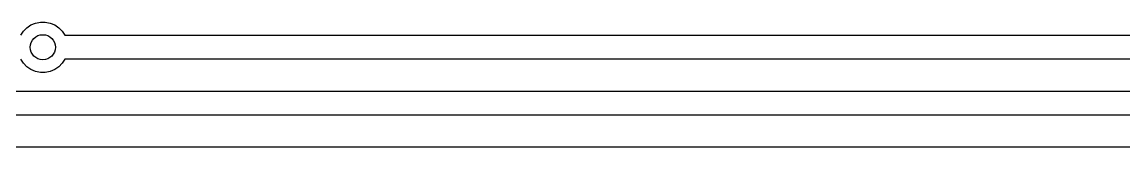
# Model space of a CAD drawing. Extents: x 0.5 to 11.2, y -6.4 to -1.8.
# Drawn here: x 5.868 to 6.561, y -3.522 to -3.444 of the extents above; entities that cross this region are included whole.
import ezdxf

# ---------------------------------------------------------------- set-up
doc = ezdxf.new("R2010")
doc.units = 0
doc.header["$MEASUREMENT"] = 0
doc.layers.add('BLACK', color=7, linetype='CONTINUOUS')

msp = doc.modelspace()

# ---------------------------------------------------------------- linework, layer by layer
at = {"layer": 'BLACK', "linetype": 'CONTINUOUS'}
for p, q in [((5.86722, -3.4525), (5.86892, -3.44996)), ((5.86892, -3.44996), (5.87111, -3.44777)), ((5.87111, -3.44777), (5.87369, -3.44604)), ((5.87369, -3.44604), (5.87656, -3.44486)), ((5.87656, -3.44486), (5.8796, -3.44425)), ((5.8796, -3.44425), (5.8827, -3.44425)), ((5.8827, -3.44425), (5.88575, -3.44486)), ((5.88575, -3.44486), (5.88861, -3.44604)), ((5.88861, -3.44604), (5.89119, -3.44777)), ((5.89119, -3.44777), (5.89338, -3.44996)), ((5.89338, -3.44996), (5.89508, -3.4525)), ((5.89508, -3.4525), (6.77532, -3.4525)), ((5.86892, -3.47004), (5.86722, -3.4675)), ((5.87111, -3.47223), (5.86892, -3.47004)), ((5.89338, -3.47004), (5.89119, -3.47223)), ((5.89508, -3.4675), (5.89338, -3.47004)), ((6.77678, -3.4675), (5.89508, -3.4675)), ((5.87369, -3.47396), (5.87111, -3.47223)), ((5.87656, -3.47514), (5.87369, -3.47396)), ((5.8796, -3.47575), (5.87656, -3.47514)), ((5.8827, -3.47575), (5.8796, -3.47575)), ((5.88575, -3.47514), (5.8827, -3.47575)), ((5.88861, -3.47396), (5.88575, -3.47514)), ((5.89119, -3.47223), (5.88861, -3.47396)), ((5.63893, -3.4875), (6.62073, -3.4875)), ((6.62073, -3.5025), (5.63893, -3.5025)), ((5.6497, -3.5225), (6.60996, -3.5225))]:
    msp.add_line(p, q, dxfattribs=at)
at = {"layer": 'BLACK'}
msp.add_circle((5.88115, -3.46), 0.00787, dxfattribs=at)

doc.saveas('drawing.dxf')
